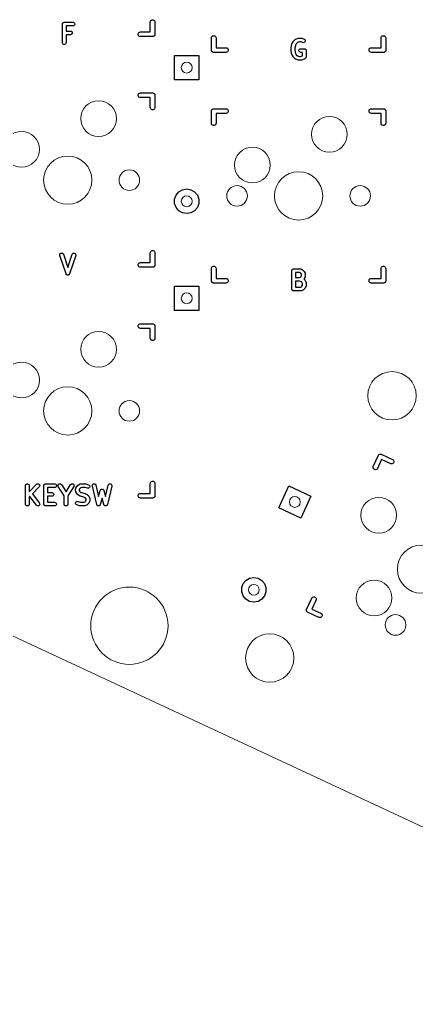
# Model space of a CAD drawing. Header units: millimetres. Extents: x 24 to 207, y 13 to 184.
# Drawn here: x 115.4 to 148.1, y 12.8 to 94.5 of the extents above; entities that cross this region are included whole.
import ezdxf

# ---------------------------------------------------------------- set-up
doc = ezdxf.new("R2010")
doc.units = ezdxf.units.MM
doc.header["$MEASUREMENT"] = 0
doc.layers.get('0').update_dxf_attribs({"lineweight": 0, "true_color": 0xf6921e})
doc.layers.add('PCB', color=7, linetype='Continuous', lineweight=0, true_color=0x38e42f)
doc.layers.add('Silk', color=142, linetype='Continuous')

# ---------------------------------------------------------------- blocks, each defined once
blk = doc.blocks.new('PCB')
at = {"color": 0}
blk.add_line((40.605, -70.075), (118.773, -106.519), dxfattribs=at)
for centre, radius in [((67.074, -28.826), 0.45), ((59.8, -33.03), 1.475), ((78.85, -34.33), 1.475), ((53.45, -35.57), 1.475), ((72.5, -36.87), 1.475), ((57.26, -38.11), 1.99), ((62.34, -38.11), 0.85), ((76.31, -39.41), 1.99), ((71.23, -39.41), 0.85), ((81.39, -39.41), 0.85), ((67.074, -39.855), 0.45), ((67.074, -47.855), 0.45), ((59.8, -52.07), 1.475), ((53.45, -54.61), 1.475), ((84.016, -55.9), 1.994), ((57.26, -57.15), 1.99), ((62.34, -57.15), 0.85), ((75.997, -64.661), 0.45), ((82.922, -65.759), 1.475), ((86.452, -70.208), 1.99), ((62.343, -74.876), 3.188), ((72.616, -71.912), 0.45), ((82.54, -72.588), 1.475), ((84.306, -74.812), 0.85), ((73.926, -77.539), 1.994)]:
    blk.add_circle(centre, radius, dxfattribs=at)

msp = doc.modelspace()

# ---------------------------------------------------------------- linework, layer by layer
at = {"layer": 'Silk', "linetype": 'Continuous'}
for p, q in [((118.887, 94.097), (118.89, 94.11)), ((118.887, 92.573), (118.887, 94.097)), ((118.89, 94.123), (118.894, 94.136)), ((118.89, 94.11), (118.89, 94.123)), ((118.894, 94.136), (118.897, 94.149)), ((118.897, 94.149), (118.903, 94.16)), ((118.903, 94.16), (118.908, 94.173)), ((118.908, 94.173), (118.916, 94.183)), ((118.916, 94.183), (118.923, 94.195)), ((118.923, 94.195), (118.933, 94.203)), ((118.933, 94.203), (118.942, 94.213)), ((118.942, 94.213), (118.953, 94.22)), ((118.953, 94.22), (118.964, 94.229)), ((118.964, 94.229), (118.976, 94.233)), ((118.976, 94.233), (118.988, 94.24)), ((118.988, 94.24), (119.001, 94.242)), ((119.001, 94.242), (119.013, 94.247)), ((119.013, 94.247), (119.027, 94.247)), ((119.027, 94.247), (119.04, 94.249)), ((119.04, 94.249), (119.765, 94.249)), ((119.765, 93.944), (119.192, 93.944)), ((119.192, 93.944), (119.192, 93.523)), ((119.765, 94.249), (119.818, 94.24)), ((119.818, 93.953), (119.765, 93.944)), ((119.818, 94.24), (119.863, 94.213)), ((119.863, 93.98), (119.818, 93.953)), ((119.863, 94.213), (119.897, 94.173)), ((119.897, 94.02), (119.863, 93.98)), ((119.897, 94.173), (119.916, 94.123)), ((119.916, 94.07), (119.897, 94.02)), ((119.916, 94.123), (119.916, 94.07)), ((126.139, 93.453), (126.14, 94.279)), ((126.14, 94.279), (126.148, 94.328)), ((126.148, 94.328), (126.182, 94.386)), ((126.182, 94.386), (126.233, 94.43)), ((126.233, 94.43), (126.296, 94.452)), ((126.296, 94.452), (126.364, 94.452)), ((126.364, 94.452), (126.427, 94.43)), ((126.427, 94.43), (126.478, 94.386)), ((126.478, 94.386), (126.512, 94.328)), ((126.512, 94.328), (126.52, 94.279)), ((126.52, 94.279), (126.52, 93.245)), ((119.192, 93.523), (119.548, 93.523)), ((119.548, 93.218), (119.192, 93.218)), ((119.192, 93.218), (119.192, 92.573)), ((119.548, 93.523), (119.6, 93.514)), ((119.6, 93.228), (119.548, 93.218)), ((119.6, 93.514), (119.646, 93.488)), ((119.646, 93.254), (119.6, 93.228)), ((119.646, 93.488), (119.68, 93.447)), ((119.68, 93.295), (119.646, 93.254)), ((119.68, 93.447), (119.698, 93.397)), ((119.698, 93.344), (119.68, 93.295)), ((119.698, 93.397), (119.698, 93.344)), ((125.14, 93.296), (125.162, 93.359)), ((125.14, 93.228), (125.14, 93.296)), ((125.162, 93.165), (125.14, 93.228)), ((125.162, 93.359), (125.206, 93.41)), ((125.206, 93.114), (125.162, 93.165)), ((125.206, 93.41), (125.264, 93.444)), ((125.264, 93.08), (125.206, 93.114)), ((125.264, 93.444), (125.313, 93.453)), ((125.313, 93.072), (125.264, 93.08)), ((125.313, 93.453), (126.139, 93.453)), ((126.347, 93.072), (125.313, 93.072)), ((126.364, 93.072), (126.347, 93.072)), ((126.347, 93.072), (126.347, 93.072)), ((126.379, 93.077), (126.364, 93.072)), ((126.396, 93.08), (126.379, 93.077)), ((126.411, 93.089), (126.396, 93.08)), ((126.427, 93.094), (126.411, 93.089)), ((126.44, 93.105), (126.427, 93.094)), ((126.454, 93.114), (126.44, 93.105)), ((126.465, 93.127), (126.454, 93.114)), ((126.478, 93.138), (126.465, 93.127)), ((126.487, 93.152), (126.478, 93.138)), ((126.498, 93.165), (126.487, 93.152)), ((126.503, 93.181), (126.498, 93.165)), ((126.512, 93.196), (126.503, 93.181)), ((126.515, 93.213), (126.512, 93.196)), ((126.52, 93.228), (126.515, 93.213)), ((126.52, 93.245), (126.52, 93.245)), ((126.52, 93.245), (126.52, 93.228)), ((131.198, 93.017), (131.232, 93.075)), ((131.232, 93.075), (131.283, 93.119)), ((131.283, 93.119), (131.346, 93.142)), ((131.346, 93.142), (131.414, 93.142)), ((131.414, 93.142), (131.477, 93.119)), ((131.477, 93.119), (131.528, 93.076)), ((131.528, 93.076), (131.562, 93.017)), ((145.198, 93.017), (145.232, 93.076)), ((145.232, 93.076), (145.283, 93.119)), ((145.283, 93.119), (145.346, 93.142)), ((145.346, 93.142), (145.414, 93.142)), ((145.414, 93.142), (145.477, 93.119)), ((145.477, 93.119), (145.528, 93.076)), ((145.528, 93.076), (145.562, 93.017)), ((118.897, 92.52), (118.887, 92.573)), ((118.923, 92.475), (118.897, 92.52)), ((118.964, 92.441), (118.923, 92.475)), ((119.013, 92.422), (118.964, 92.441)), ((119.066, 92.422), (119.013, 92.422)), ((119.116, 92.441), (119.066, 92.422)), ((119.156, 92.475), (119.116, 92.441)), ((119.183, 92.52), (119.156, 92.475)), ((119.192, 92.573), (119.183, 92.52)), ((131.189, 92.968), (131.198, 93.017)), ((131.19, 91.985), (131.189, 92.968)), ((131.562, 93.017), (131.57, 92.968)), ((131.57, 92.968), (131.57, 92.142)), ((137.76, 92.17), (137.833, 92.46)), ((137.833, 92.46), (137.84, 92.475)), ((137.84, 92.475), (137.845, 92.491)), ((137.845, 92.491), (137.917, 92.636)), ((137.917, 92.636), (137.932, 92.656)), ((137.932, 92.656), (137.946, 92.676)), ((137.946, 92.676), (138.091, 92.821)), ((138.125, 92.37), (138.061, 92.114)), ((138.091, 92.821), (138.098, 92.826)), ((138.098, 92.826), (138.104, 92.833)), ((138.104, 92.833), (138.12, 92.841)), ((138.12, 92.841), (138.134, 92.851)), ((138.179, 92.478), (138.125, 92.37)), ((138.134, 92.851), (138.143, 92.854)), ((138.143, 92.854), (138.15, 92.858)), ((138.15, 92.858), (138.368, 92.93)), ((138.281, 92.58), (138.179, 92.478)), ((138.441, 92.633), (138.281, 92.58)), ((138.368, 92.93), (138.392, 92.934)), ((138.392, 92.934), (138.416, 92.938)), ((138.416, 92.938), (138.634, 92.938)), ((138.598, 92.633), (138.441, 92.633)), ((138.711, 92.577), (138.598, 92.633)), ((138.634, 92.938), (138.643, 92.937)), ((138.643, 92.937), (138.651, 92.937)), ((138.651, 92.937), (138.669, 92.932)), ((138.669, 92.932), (138.686, 92.929)), ((138.686, 92.929), (138.694, 92.925)), ((138.694, 92.925), (138.702, 92.922)), ((138.702, 92.922), (138.847, 92.849)), ((138.762, 92.562), (138.711, 92.577)), ((138.815, 92.565), (138.762, 92.562)), ((138.863, 92.586), (138.815, 92.565)), ((138.847, 92.849), (138.89, 92.818)), ((138.902, 92.622), (138.863, 92.586)), ((138.89, 92.818), (138.919, 92.774)), ((138.925, 92.67), (138.902, 92.622)), ((138.919, 92.774), (138.931, 92.722)), ((138.931, 92.722), (138.925, 92.67)), ((145.189, 92.142), (145.19, 92.968)), ((145.19, 92.968), (145.198, 93.017)), ((145.562, 93.017), (145.57, 92.968)), ((145.57, 92.968), (145.57, 91.934)), ((128.144, 89.506), (128.144, 91.506)), ((128.144, 91.506), (130.144, 91.506)), ((130.144, 91.506), (130.144, 89.506)), ((131.19, 91.918), (131.19, 91.985)), ((131.195, 91.902), (131.19, 91.918)), ((131.198, 91.885), (131.195, 91.902)), ((131.207, 91.87), (131.198, 91.885)), ((131.212, 91.854), (131.207, 91.87)), ((131.223, 91.841), (131.212, 91.854)), ((131.232, 91.827), (131.223, 91.841)), ((131.245, 91.816), (131.232, 91.827)), ((131.256, 91.803), (131.245, 91.816)), ((131.27, 91.795), (131.256, 91.803)), ((131.283, 91.784), (131.27, 91.795)), ((131.299, 91.778), (131.283, 91.784)), ((131.314, 91.769), (131.299, 91.778)), ((131.331, 91.766), (131.314, 91.769)), ((131.346, 91.761), (131.331, 91.766)), ((131.363, 91.761), (131.346, 91.761)), ((132.397, 91.761), (131.363, 91.761)), ((131.363, 91.761), (131.363, 91.761)), ((131.57, 92.142), (132.397, 92.142)), ((132.397, 92.142), (132.446, 92.133)), ((132.446, 91.769), (132.397, 91.761)), ((132.446, 92.133), (132.504, 92.099)), ((132.504, 91.803), (132.446, 91.769)), ((132.504, 92.099), (132.548, 92.048)), ((132.548, 91.854), (132.504, 91.803)), ((132.548, 92.048), (132.57, 91.985)), ((132.57, 91.918), (132.548, 91.854)), ((132.57, 91.985), (132.57, 91.918)), ((137.756, 92.133), (137.759, 92.151)), ((137.756, 91.915), (137.756, 92.133)), ((137.759, 91.897), (137.756, 91.915)), ((137.759, 92.151), (137.76, 92.17)), ((137.76, 91.878), (137.759, 91.897)), ((137.833, 91.588), (137.76, 91.878)), ((137.84, 91.572), (137.833, 91.588)), ((137.845, 91.556), (137.84, 91.572)), ((137.917, 91.411), (137.845, 91.556)), ((138.061, 92.114), (138.061, 91.934)), ((138.061, 91.934), (138.125, 91.678)), ((138.125, 91.678), (138.179, 91.57)), ((138.179, 91.57), (138.281, 91.468)), ((138.281, 91.468), (138.441, 91.414)), ((138.411, 91.941), (138.429, 91.991)), ((138.411, 91.888), (138.411, 91.941)), ((138.429, 91.839), (138.411, 91.888)), ((138.429, 91.991), (138.463, 92.032)), ((138.463, 91.798), (138.429, 91.839)), ((138.463, 92.032), (138.509, 92.058)), ((138.509, 91.772), (138.463, 91.798)), ((138.509, 92.058), (138.561, 92.067)), ((138.561, 91.762), (138.509, 91.772)), ((138.537, 91.414), (138.697, 91.468)), ((138.561, 92.067), (138.852, 92.067)), ((138.699, 91.762), (138.561, 91.762)), ((138.697, 91.468), (138.699, 91.47)), ((138.699, 91.47), (138.699, 91.762)), ((138.852, 92.067), (138.865, 92.065)), ((138.865, 92.065), (138.878, 92.065)), ((138.878, 92.065), (138.891, 92.06)), ((138.891, 92.06), (138.904, 92.058)), ((138.904, 92.058), (138.915, 92.051)), ((138.915, 92.051), (138.928, 92.047)), ((138.928, 92.047), (138.938, 92.038)), ((138.938, 92.038), (138.95, 92.032)), ((138.95, 92.032), (138.958, 92.021)), ((138.958, 92.021), (138.968, 92.013)), ((138.968, 92.013), (138.975, 92.001)), ((138.975, 92.001), (138.984, 91.991)), ((138.984, 91.991), (138.988, 91.979)), ((138.988, 91.979), (138.995, 91.967)), ((138.995, 91.967), (138.997, 91.954)), ((138.997, 91.954), (139.002, 91.941)), ((139.002, 91.941), (139.002, 91.928)), ((139.002, 91.928), (139.004, 91.915)), ((139.004, 91.915), (139.004, 91.407)), ((144.19, 91.985), (144.212, 92.048)), ((144.19, 91.918), (144.19, 91.985)), ((144.212, 91.854), (144.19, 91.918)), ((144.212, 92.048), (144.256, 92.099)), ((144.256, 91.803), (144.212, 91.854)), ((144.256, 92.099), (144.314, 92.133)), ((144.314, 91.769), (144.256, 91.803)), ((144.314, 92.133), (144.363, 92.142)), ((144.363, 91.761), (144.314, 91.769)), ((144.363, 92.142), (145.189, 92.142)), ((145.397, 91.761), (144.363, 91.761)), ((145.414, 91.761), (145.397, 91.761)), ((145.397, 91.761), (145.397, 91.761)), ((145.429, 91.766), (145.414, 91.761)), ((145.446, 91.769), (145.429, 91.766)), ((145.461, 91.778), (145.446, 91.769)), ((145.477, 91.784), (145.461, 91.778)), ((145.49, 91.795), (145.477, 91.784)), ((145.504, 91.803), (145.49, 91.795)), ((145.515, 91.816), (145.504, 91.803)), ((145.528, 91.827), (145.515, 91.816)), ((145.537, 91.841), (145.528, 91.827)), ((145.548, 91.854), (145.537, 91.841)), ((145.553, 91.87), (145.548, 91.854)), ((145.562, 91.885), (145.553, 91.87)), ((145.565, 91.902), (145.562, 91.885)), ((145.57, 91.918), (145.565, 91.902)), ((145.57, 91.934), (145.57, 91.934)), ((145.57, 91.934), (145.57, 91.918)), ((137.932, 91.392), (137.917, 91.411)), ((137.946, 91.372), (137.932, 91.392)), ((138.091, 91.227), (137.946, 91.372)), ((138.098, 91.222), (138.091, 91.227)), ((138.104, 91.215), (138.098, 91.222)), ((138.12, 91.206), (138.104, 91.215)), ((138.134, 91.196), (138.12, 91.206)), ((138.143, 91.194), (138.134, 91.196)), ((138.15, 91.19), (138.143, 91.194)), ((138.368, 91.117), (138.15, 91.19)), ((138.392, 91.114), (138.368, 91.117)), ((138.416, 91.109), (138.392, 91.114)), ((138.561, 91.109), (138.416, 91.109)), ((138.441, 91.414), (138.537, 91.414)), ((138.585, 91.114), (138.561, 91.109)), ((138.61, 91.117), (138.585, 91.114)), ((138.827, 91.19), (138.61, 91.117)), ((138.835, 91.194), (138.827, 91.19)), ((138.844, 91.196), (138.835, 91.194)), ((138.858, 91.206), (138.844, 91.196)), ((138.874, 91.215), (138.858, 91.206)), ((138.88, 91.222), (138.874, 91.215)), ((138.887, 91.227), (138.88, 91.222)), ((138.959, 91.299), (138.887, 91.227)), ((138.963, 91.305), (138.959, 91.299)), ((138.968, 91.309), (138.963, 91.305)), ((138.978, 91.326), (138.968, 91.309)), ((138.99, 91.342), (138.978, 91.326)), ((138.992, 91.349), (138.99, 91.342)), ((138.995, 91.355), (138.992, 91.349)), ((138.998, 91.374), (138.995, 91.355)), ((139.004, 91.394), (138.998, 91.374)), ((139.004, 91.407), (139.003, 91.4)), ((139.003, 91.4), (139.004, 91.394)), ((130.144, 89.506), (128.144, 89.506)), ((125.14, 88.256), (125.162, 88.319)), ((125.14, 88.188), (125.14, 88.256)), ((125.162, 88.125), (125.14, 88.188)), ((125.162, 88.319), (125.206, 88.37)), ((125.206, 88.37), (125.264, 88.404)), ((125.264, 88.404), (125.313, 88.413)), ((125.313, 88.413), (126.347, 88.413)), ((126.347, 88.413), (126.347, 88.412)), ((126.347, 88.412), (126.364, 88.412)), ((126.364, 88.412), (126.379, 88.407)), ((126.379, 88.407), (126.396, 88.404)), ((126.396, 88.404), (126.411, 88.395)), ((126.411, 88.395), (126.427, 88.39)), ((126.427, 88.39), (126.44, 88.379)), ((126.44, 88.379), (126.454, 88.37)), ((126.454, 88.37), (126.465, 88.357)), ((126.465, 88.357), (126.478, 88.346)), ((126.478, 88.346), (126.487, 88.332)), ((126.487, 88.332), (126.498, 88.319)), ((126.498, 88.319), (126.503, 88.303)), ((126.503, 88.303), (126.512, 88.288)), ((126.512, 88.288), (126.515, 88.271)), ((126.515, 88.271), (126.52, 88.256)), ((126.52, 88.256), (126.52, 88.239)), ((126.52, 88.239), (126.52, 88.239)), ((126.52, 88.239), (126.52, 87.205)), ((125.206, 88.074), (125.162, 88.125)), ((125.264, 88.04), (125.206, 88.074)), ((125.313, 88.032), (125.264, 88.04)), ((126.14, 88.032), (125.313, 88.032)), ((126.139, 87.205), (126.14, 88.032)), ((126.148, 87.156), (126.139, 87.205)), ((126.182, 87.098), (126.148, 87.156)), ((126.233, 87.054), (126.182, 87.098)), ((126.296, 87.032), (126.233, 87.054)), ((126.364, 87.032), (126.296, 87.032)), ((126.427, 87.054), (126.364, 87.032)), ((126.478, 87.098), (126.427, 87.054)), ((126.512, 87.156), (126.478, 87.098)), ((126.52, 87.205), (126.512, 87.156)), ((131.19, 85.905), (131.189, 86.939)), ((131.189, 86.939), (131.19, 86.939)), ((131.19, 86.956), (131.195, 86.971)), ((131.19, 86.939), (131.19, 86.956)), ((131.195, 86.971), (131.198, 86.988)), ((131.198, 86.988), (131.207, 87.003)), ((131.207, 87.003), (131.212, 87.019)), ((131.212, 87.019), (131.223, 87.032)), ((131.223, 87.032), (131.232, 87.046)), ((131.232, 87.046), (131.245, 87.057)), ((131.245, 87.057), (131.256, 87.07)), ((131.256, 87.07), (131.27, 87.079)), ((131.27, 87.079), (131.283, 87.09)), ((131.283, 87.09), (131.299, 87.095)), ((131.299, 87.095), (131.314, 87.104)), ((131.314, 87.104), (131.331, 87.107)), ((131.331, 87.107), (131.346, 87.112)), ((131.346, 87.112), (131.363, 87.112)), ((131.363, 87.112), (131.363, 87.113)), ((131.363, 87.113), (132.397, 87.113)), ((132.397, 86.732), (131.57, 86.732)), ((131.57, 86.732), (131.57, 85.905)), ((132.397, 87.113), (132.446, 87.104)), ((132.446, 86.74), (132.397, 86.732)), ((132.446, 87.104), (132.504, 87.07)), ((132.504, 86.774), (132.446, 86.74)), ((132.504, 87.07), (132.548, 87.019)), ((132.548, 86.825), (132.504, 86.774)), ((132.548, 87.019), (132.57, 86.956)), ((132.57, 86.888), (132.548, 86.825)), ((132.57, 86.956), (132.57, 86.888)), ((144.19, 86.956), (144.212, 87.019)), ((144.19, 86.888), (144.19, 86.956)), ((144.212, 86.825), (144.19, 86.888)), ((144.212, 87.019), (144.256, 87.07)), ((144.256, 86.774), (144.212, 86.825)), ((144.256, 87.07), (144.314, 87.104)), ((144.314, 86.74), (144.256, 86.774)), ((144.314, 87.104), (144.363, 87.113)), ((144.363, 86.732), (144.314, 86.74)), ((144.363, 87.113), (145.397, 87.113)), ((145.19, 86.732), (144.363, 86.732)), ((145.189, 85.905), (145.19, 86.732)), ((145.397, 87.113), (145.397, 87.112)), ((145.397, 87.112), (145.414, 87.112)), ((145.414, 87.112), (145.429, 87.107)), ((145.429, 87.107), (145.446, 87.104)), ((145.446, 87.104), (145.461, 87.095)), ((145.461, 87.095), (145.477, 87.09)), ((145.477, 87.09), (145.49, 87.079)), ((145.49, 87.079), (145.504, 87.07)), ((145.504, 87.07), (145.515, 87.057)), ((145.515, 87.057), (145.528, 87.046)), ((145.528, 87.046), (145.537, 87.032)), ((145.537, 87.032), (145.548, 87.019)), ((145.548, 87.019), (145.553, 87.003)), ((145.553, 87.003), (145.562, 86.988)), ((145.562, 86.988), (145.565, 86.971)), ((145.565, 86.971), (145.57, 86.956)), ((145.57, 86.956), (145.57, 86.939)), ((145.57, 86.939), (145.57, 86.939)), ((145.57, 86.939), (145.57, 85.905)), ((131.198, 85.856), (131.19, 85.905)), ((131.232, 85.798), (131.198, 85.856)), ((131.283, 85.754), (131.232, 85.798)), ((131.346, 85.732), (131.283, 85.754)), ((131.414, 85.732), (131.346, 85.732)), ((131.477, 85.754), (131.414, 85.732)), ((131.528, 85.798), (131.477, 85.754)), ((131.562, 85.856), (131.528, 85.798)), ((131.57, 85.905), (131.562, 85.856)), ((145.198, 85.856), (145.189, 85.905)), ((145.232, 85.798), (145.198, 85.856)), ((145.283, 85.754), (145.232, 85.798)), ((145.346, 85.732), (145.283, 85.754)), ((145.414, 85.732), (145.346, 85.732)), ((145.477, 85.754), (145.414, 85.732)), ((145.528, 85.798), (145.477, 85.754)), ((145.562, 85.856), (145.528, 85.798)), ((145.57, 85.905), (145.562, 85.856)), ((128.265, 79.985), (128.491, 80.255)), ((128.491, 80.255), (128.797, 80.431)), ((128.797, 80.431), (129.144, 80.492)), ((129.144, 80.492), (129.491, 80.431)), ((129.491, 80.431), (129.797, 80.255)), ((129.797, 80.255), (130.023, 79.985)), ((128.144, 79.653), (128.265, 79.985)), ((128.144, 79.301), (128.144, 79.653)), ((128.265, 78.969), (128.144, 79.301)), ((130.023, 79.985), (130.144, 79.653)), ((130.144, 79.301), (130.023, 78.969)), ((130.144, 79.653), (130.144, 79.301)), ((128.491, 78.699), (128.265, 78.969)), ((128.797, 78.523), (128.491, 78.699)), ((129.144, 78.462), (128.797, 78.523)), ((129.491, 78.523), (129.144, 78.462)), ((129.797, 78.699), (129.491, 78.523)), ((130.023, 78.969), (129.797, 78.699)), ((118.67, 75.061), (118.68, 75.113)), ((118.68, 75.113), (118.708, 75.158)), ((118.708, 75.158), (118.749, 75.191)), ((118.749, 75.191), (118.8, 75.207)), ((118.8, 75.207), (118.853, 75.206)), ((118.853, 75.206), (118.902, 75.186)), ((118.902, 75.186), (118.941, 75.151)), ((118.941, 75.151), (118.967, 75.105)), ((119.693, 75.105), (119.719, 75.151)), ((119.719, 75.151), (119.758, 75.186)), ((119.758, 75.186), (119.807, 75.206)), ((119.807, 75.206), (119.86, 75.207)), ((119.86, 75.207), (119.911, 75.191)), ((119.911, 75.191), (119.952, 75.158)), ((119.952, 75.158), (119.98, 75.113)), ((119.98, 75.113), (119.99, 75.061)), ((126.139, 74.413), (126.14, 75.239)), ((126.14, 75.239), (126.148, 75.288)), ((126.148, 75.288), (126.182, 75.346)), ((126.182, 75.346), (126.233, 75.39)), ((126.233, 75.39), (126.296, 75.412)), ((126.296, 75.412), (126.364, 75.412)), ((126.364, 75.412), (126.427, 75.39)), ((126.427, 75.39), (126.478, 75.346)), ((126.478, 75.346), (126.512, 75.288)), ((126.512, 75.288), (126.52, 75.239)), ((126.52, 75.239), (126.52, 74.205)), ((118.677, 75.008), (118.67, 75.061)), ((119.185, 73.484), (118.677, 75.008)), ((118.967, 75.105), (119.33, 74.015)), ((119.33, 74.015), (119.693, 75.105)), ((119.983, 75.008), (119.475, 73.484)), ((119.99, 75.061), (119.983, 75.008)), ((125.14, 74.256), (125.162, 74.319)), ((125.162, 74.319), (125.206, 74.37)), ((125.206, 74.37), (125.264, 74.404)), ((125.264, 74.404), (125.313, 74.413)), ((125.313, 74.413), (126.139, 74.413)), ((119.187, 73.481), (119.185, 73.484)), ((119.188, 73.477), (119.187, 73.481)), ((119.2, 73.457), (119.188, 73.477)), ((119.472, 73.477), (119.46, 73.457)), ((119.473, 73.481), (119.472, 73.477)), ((119.475, 73.484), (119.473, 73.481)), ((125.14, 74.188), (125.14, 74.256)), ((125.162, 74.125), (125.14, 74.188)), ((125.206, 74.074), (125.162, 74.125)), ((125.264, 74.04), (125.206, 74.074)), ((125.313, 74.032), (125.264, 74.04)), ((126.347, 74.032), (125.313, 74.032)), ((126.364, 74.032), (126.347, 74.032)), ((126.347, 74.032), (126.347, 74.032)), ((126.379, 74.037), (126.364, 74.032)), ((126.396, 74.04), (126.379, 74.037)), ((126.411, 74.049), (126.396, 74.04)), ((126.427, 74.054), (126.411, 74.049)), ((126.44, 74.065), (126.427, 74.054)), ((126.454, 74.074), (126.44, 74.065)), ((126.465, 74.087), (126.454, 74.074)), ((126.478, 74.098), (126.465, 74.087)), ((126.487, 74.112), (126.478, 74.098)), ((126.498, 74.125), (126.487, 74.112)), ((126.503, 74.141), (126.498, 74.125)), ((126.512, 74.156), (126.503, 74.141)), ((126.515, 74.173), (126.512, 74.156)), ((126.52, 74.188), (126.515, 74.173)), ((126.52, 74.205), (126.52, 74.205)), ((126.52, 74.205), (126.52, 74.188)), ((131.189, 73.939), (131.198, 73.988)), ((131.19, 72.956), (131.189, 73.939)), ((131.198, 73.988), (131.232, 74.046)), ((131.232, 74.046), (131.283, 74.09)), ((131.283, 74.09), (131.346, 74.112)), ((131.346, 74.112), (131.414, 74.112)), ((131.414, 74.112), (131.477, 74.09)), ((131.477, 74.09), (131.528, 74.046)), ((131.528, 74.046), (131.562, 73.988)), ((131.562, 73.988), (131.57, 73.939)), ((131.57, 73.939), (131.57, 73.113)), ((137.828, 73.757), (137.831, 73.77)), ((137.828, 72.233), (137.828, 73.757)), ((137.831, 73.783), (137.835, 73.796)), ((137.831, 73.77), (137.831, 73.783)), ((137.835, 73.796), (137.838, 73.809)), ((137.838, 73.809), (137.844, 73.82)), ((137.844, 73.82), (137.849, 73.833)), ((137.849, 73.833), (137.857, 73.843)), ((137.857, 73.843), (137.864, 73.855)), ((137.864, 73.855), (137.874, 73.863)), ((137.874, 73.863), (137.883, 73.873)), ((137.883, 73.873), (137.894, 73.88)), ((137.894, 73.88), (137.905, 73.889)), ((137.905, 73.889), (137.917, 73.893)), ((137.917, 73.893), (137.929, 73.9)), ((137.929, 73.9), (137.942, 73.902)), ((137.942, 73.902), (137.954, 73.907)), ((137.954, 73.907), (137.968, 73.907)), ((137.968, 73.907), (137.981, 73.909)), ((137.981, 73.909), (138.489, 73.909)), ((138.133, 73.604), (138.133, 73.183)), ((138.453, 73.604), (138.133, 73.604)), ((138.544, 73.559), (138.453, 73.604)), ((138.489, 73.909), (138.498, 73.907)), ((138.498, 73.907), (138.506, 73.908)), ((138.506, 73.908), (138.523, 73.903)), ((138.523, 73.903), (138.541, 73.9)), ((138.541, 73.9), (138.549, 73.895)), ((138.581, 73.521), (138.544, 73.559)), ((138.549, 73.895), (138.557, 73.893)), ((138.557, 73.893), (138.702, 73.82)), ((138.627, 73.43), (138.581, 73.521)), ((138.702, 73.82), (138.722, 73.806)), ((138.722, 73.806), (138.742, 73.792)), ((138.742, 73.792), (138.814, 73.719)), ((138.814, 73.719), (138.828, 73.699)), ((138.828, 73.699), (138.843, 73.68)), ((138.843, 73.68), (138.915, 73.534)), ((138.915, 73.534), (138.918, 73.526)), ((138.918, 73.526), (138.922, 73.518)), ((138.922, 73.518), (138.925, 73.501)), ((138.925, 73.501), (138.931, 73.484)), ((138.931, 73.484), (138.93, 73.475)), ((138.93, 73.475), (138.932, 73.466)), ((145.189, 73.113), (145.19, 73.939)), ((145.19, 73.939), (145.198, 73.988)), ((145.198, 73.988), (145.232, 74.046)), ((145.232, 74.046), (145.283, 74.09)), ((145.283, 74.09), (145.346, 74.112)), ((145.346, 74.112), (145.414, 74.112)), ((145.414, 74.112), (145.477, 74.09)), ((145.477, 74.09), (145.528, 74.046)), ((145.528, 74.046), (145.562, 73.988)), ((145.562, 73.988), (145.57, 73.939)), ((145.57, 73.939), (145.57, 72.905)), ((119.211, 73.438), (119.2, 73.457)), ((119.214, 73.435), (119.211, 73.438)), ((119.216, 73.431), (119.214, 73.435)), ((119.233, 73.418), (119.216, 73.431)), ((119.25, 73.403), (119.233, 73.418)), ((119.254, 73.401), (119.25, 73.403)), ((119.257, 73.399), (119.254, 73.401)), ((119.279, 73.391), (119.257, 73.399)), ((119.299, 73.383), (119.279, 73.391)), ((119.304, 73.383), (119.299, 73.383)), ((119.308, 73.382), (119.304, 73.383)), ((119.33, 73.382), (119.308, 73.382)), ((119.352, 73.382), (119.33, 73.382)), ((119.356, 73.383), (119.352, 73.382)), ((119.361, 73.383), (119.356, 73.383)), ((119.381, 73.391), (119.361, 73.383)), ((119.403, 73.399), (119.381, 73.391)), ((119.406, 73.401), (119.403, 73.399)), ((119.41, 73.403), (119.406, 73.401)), ((119.427, 73.418), (119.41, 73.403)), ((119.444, 73.431), (119.427, 73.418)), ((119.446, 73.435), (119.444, 73.431)), ((119.449, 73.438), (119.446, 73.435)), ((119.46, 73.457), (119.449, 73.438)), ((131.19, 72.888), (131.19, 72.956)), ((131.195, 72.873), (131.19, 72.888)), ((131.198, 72.856), (131.195, 72.873)), ((131.207, 72.841), (131.198, 72.856)), ((131.212, 72.825), (131.207, 72.841)), ((131.223, 72.812), (131.212, 72.825)), ((131.232, 72.798), (131.223, 72.812)), ((131.245, 72.787), (131.232, 72.798)), ((131.256, 72.774), (131.245, 72.787)), ((131.27, 72.765), (131.256, 72.774)), ((131.283, 72.754), (131.27, 72.765)), ((131.299, 72.749), (131.283, 72.754)), ((131.314, 72.74), (131.299, 72.749)), ((131.331, 72.737), (131.314, 72.74)), ((131.346, 72.732), (131.331, 72.737)), ((131.363, 72.732), (131.346, 72.732)), ((132.397, 72.732), (131.363, 72.732)), ((131.363, 72.732), (131.363, 72.732)), ((131.57, 73.113), (132.397, 73.113)), ((132.397, 73.113), (132.446, 73.104)), ((132.446, 72.74), (132.397, 72.732)), ((132.446, 73.104), (132.504, 73.07)), ((132.504, 72.774), (132.446, 72.74)), ((132.504, 73.07), (132.548, 73.019)), ((132.548, 72.825), (132.504, 72.774)), ((132.548, 73.019), (132.57, 72.956)), ((132.57, 72.888), (132.548, 72.825)), ((132.57, 72.956), (132.57, 72.888)), ((138.133, 73.183), (138.453, 73.183)), ((138.133, 72.878), (138.133, 72.385)), ((138.464, 72.878), (138.133, 72.878)), ((138.453, 73.183), (138.544, 73.229)), ((138.624, 72.825), (138.464, 72.878)), ((138.544, 73.229), (138.581, 73.266)), ((138.581, 73.266), (138.627, 73.357)), ((138.654, 72.795), (138.624, 72.825)), ((138.627, 73.357), (138.627, 73.43)), ((138.699, 72.705), (138.654, 72.795)), ((138.699, 72.559), (138.699, 72.705)), ((138.814, 73.068), (138.813, 73.067)), ((138.813, 73.067), (138.814, 73.066)), ((138.828, 73.088), (138.814, 73.068)), ((138.814, 73.066), (138.887, 72.993)), ((138.843, 73.108), (138.828, 73.088)), ((138.915, 73.253), (138.843, 73.108)), ((138.887, 72.993), (138.901, 72.973)), ((138.901, 72.973), (138.915, 72.954)), ((138.918, 73.261), (138.915, 73.253)), ((138.915, 72.954), (138.988, 72.809)), ((138.922, 73.269), (138.918, 73.261)), ((138.925, 73.287), (138.922, 73.269)), ((138.931, 73.304), (138.925, 73.287)), ((138.932, 73.321), (138.93, 73.312)), ((138.93, 73.312), (138.931, 73.304)), ((138.932, 73.466), (138.932, 73.321)), ((138.988, 72.809), (138.991, 72.8)), ((138.991, 72.8), (138.995, 72.793)), ((138.995, 72.793), (138.998, 72.775)), ((138.998, 72.775), (139.003, 72.758)), ((139.003, 72.758), (139.003, 72.749)), ((139.003, 72.749), (139.004, 72.741)), ((139.004, 72.741), (139.004, 72.523)), ((144.19, 72.956), (144.212, 73.019)), ((144.19, 72.888), (144.19, 72.956)), ((144.212, 72.825), (144.19, 72.888)), ((144.212, 73.019), (144.256, 73.07)), ((144.256, 72.774), (144.212, 72.825)), ((144.256, 73.07), (144.314, 73.104)), ((144.314, 72.74), (144.256, 72.774)), ((144.314, 73.104), (144.363, 73.113)), ((144.363, 72.732), (144.314, 72.74)), ((144.363, 73.113), (145.189, 73.113)), ((145.397, 72.732), (144.363, 72.732)), ((145.414, 72.732), (145.397, 72.732)), ((145.397, 72.732), (145.397, 72.732)), ((145.429, 72.737), (145.414, 72.732)), ((145.446, 72.74), (145.429, 72.737)), ((145.461, 72.749), (145.446, 72.74)), ((145.477, 72.754), (145.461, 72.749)), ((145.49, 72.765), (145.477, 72.754)), ((145.504, 72.774), (145.49, 72.765)), ((145.515, 72.787), (145.504, 72.774)), ((145.528, 72.798), (145.515, 72.787)), ((145.537, 72.812), (145.528, 72.798)), ((145.548, 72.825), (145.537, 72.812)), ((145.553, 72.841), (145.548, 72.825)), ((145.562, 72.856), (145.553, 72.841)), ((145.565, 72.873), (145.562, 72.856)), ((145.57, 72.888), (145.565, 72.873)), ((145.57, 72.905), (145.57, 72.905)), ((145.57, 72.905), (145.57, 72.888)), ((128.144, 70.477), (128.144, 72.477)), ((128.144, 72.477), (130.144, 72.477)), ((130.144, 72.477), (130.144, 70.477)), ((137.831, 72.219), (137.828, 72.233)), ((137.831, 72.206), (137.831, 72.219)), ((137.835, 72.194), (137.831, 72.206)), ((137.838, 72.18), (137.835, 72.194)), ((137.844, 72.169), (137.838, 72.18)), ((137.849, 72.156), (137.844, 72.169)), ((137.857, 72.146), (137.849, 72.156)), ((137.864, 72.135), (137.857, 72.146)), ((137.874, 72.126), (137.864, 72.135)), ((137.883, 72.116), (137.874, 72.126)), ((137.894, 72.109), (137.883, 72.116)), ((137.905, 72.101), (137.894, 72.109)), ((137.917, 72.096), (137.905, 72.101)), ((137.929, 72.089), (137.917, 72.096)), ((137.942, 72.087), (137.929, 72.089)), ((137.954, 72.082), (137.942, 72.087)), ((137.968, 72.082), (137.954, 72.082)), ((137.981, 72.08), (137.968, 72.082)), ((138.561, 72.08), (137.981, 72.08)), ((138.133, 72.385), (138.525, 72.385)), ((138.525, 72.385), (138.616, 72.43)), ((138.57, 72.082), (138.561, 72.08)), ((138.579, 72.081), (138.57, 72.082)), ((138.596, 72.086), (138.579, 72.081)), ((138.614, 72.089), (138.596, 72.086)), ((138.621, 72.094), (138.614, 72.089)), ((138.616, 72.43), (138.654, 72.468)), ((138.63, 72.096), (138.621, 72.094)), ((138.775, 72.169), (138.63, 72.096)), ((138.654, 72.468), (138.699, 72.559)), ((138.794, 72.183), (138.775, 72.169)), ((138.814, 72.197), (138.794, 72.183)), ((138.887, 72.27), (138.814, 72.197)), ((138.901, 72.29), (138.887, 72.27)), ((138.915, 72.31), (138.901, 72.29)), ((138.988, 72.455), (138.915, 72.31)), ((138.991, 72.463), (138.988, 72.455)), ((138.995, 72.471), (138.991, 72.463)), ((138.998, 72.488), (138.995, 72.471)), ((139.003, 72.505), (138.998, 72.488)), ((139.004, 72.523), (139.003, 72.514)), ((139.003, 72.514), (139.003, 72.505)), ((130.144, 70.477), (128.144, 70.477)), ((125.14, 69.216), (125.162, 69.279)), ((125.14, 69.148), (125.14, 69.216)), ((125.162, 69.085), (125.14, 69.148)), ((125.162, 69.279), (125.206, 69.33)), ((125.206, 69.034), (125.162, 69.085)), ((125.206, 69.33), (125.264, 69.364)), ((125.264, 69), (125.206, 69.034)), ((125.264, 69.364), (125.313, 69.373)), ((125.313, 68.992), (125.264, 69)), ((125.313, 69.373), (126.347, 69.373)), ((126.14, 68.992), (125.313, 68.992)), ((126.139, 68.165), (126.14, 68.992)), ((126.347, 69.373), (126.347, 69.372)), ((126.347, 69.372), (126.364, 69.372)), ((126.364, 69.372), (126.379, 69.367)), ((126.379, 69.367), (126.396, 69.364)), ((126.396, 69.364), (126.411, 69.355)), ((126.411, 69.355), (126.427, 69.35)), ((126.427, 69.35), (126.44, 69.339)), ((126.44, 69.339), (126.454, 69.33)), ((126.454, 69.33), (126.465, 69.317)), ((126.465, 69.317), (126.478, 69.306)), ((126.478, 69.306), (126.487, 69.292)), ((126.487, 69.292), (126.498, 69.279)), ((126.498, 69.279), (126.503, 69.263)), ((126.503, 69.263), (126.512, 69.248)), ((126.512, 69.248), (126.515, 69.231)), ((126.515, 69.231), (126.52, 69.216)), ((126.52, 69.216), (126.52, 69.199)), ((126.52, 69.199), (126.52, 69.199)), ((126.52, 69.199), (126.52, 68.165)), ((126.148, 68.116), (126.139, 68.165)), ((126.182, 68.058), (126.148, 68.116)), ((126.233, 68.014), (126.182, 68.058)), ((126.296, 67.992), (126.233, 68.014)), ((126.364, 67.992), (126.296, 67.992)), ((126.427, 68.014), (126.364, 67.992)), ((126.478, 68.058), (126.427, 68.014)), ((126.512, 68.116), (126.478, 68.058)), ((126.52, 68.165), (126.512, 68.116)), ((144.534, 57.585), (144.971, 58.522)), ((145.229, 58.173), (144.88, 57.424)), ((144.971, 58.522), (144.978, 58.537)), ((144.971, 58.522), (144.971, 58.522)), ((144.978, 58.537), (144.99, 58.549)), ((144.99, 58.549), (145, 58.563)), ((145, 58.563), (145.014, 58.573)), ((145.014, 58.573), (145.026, 58.585)), ((145.026, 58.585), (145.041, 58.592)), ((145.041, 58.592), (145.055, 58.601)), ((145.055, 58.601), (145.071, 58.606)), ((145.071, 58.606), (145.087, 58.613)), ((145.087, 58.613), (145.103, 58.614)), ((145.103, 58.614), (145.12, 58.619)), ((145.12, 58.619), (145.137, 58.617)), ((145.137, 58.617), (145.153, 58.619)), ((145.153, 58.619), (145.17, 58.614)), ((145.17, 58.614), (145.187, 58.613)), ((145.187, 58.613), (145.202, 58.606)), ((145.202, 58.606), (145.202, 58.606)), ((145.202, 58.606), (146.139, 58.169)), ((145.978, 57.824), (145.229, 58.173)), ((146.139, 58.169), (146.18, 58.14)), ((146.18, 58.14), (146.218, 58.085)), ((146.218, 58.085), (146.236, 58.02)), ((146.236, 58.02), (146.23, 57.953)), ((144.521, 57.537), (144.534, 57.585)), ((144.527, 57.47), (144.521, 57.537)), ((144.556, 57.409), (144.527, 57.47)), ((144.603, 57.361), (144.556, 57.409)), ((144.664, 57.333), (144.603, 57.361)), ((144.731, 57.327), (144.664, 57.333)), ((144.796, 57.344), (144.731, 57.327)), ((144.851, 57.383), (144.796, 57.344)), ((144.88, 57.424), (144.851, 57.383)), ((146.026, 57.811), (145.978, 57.824)), ((146.093, 57.817), (146.026, 57.811)), ((146.154, 57.845), (146.093, 57.817)), ((146.201, 57.893), (146.154, 57.845)), ((146.23, 57.953), (146.201, 57.893)), ((126.182, 56.306), (126.233, 56.35)), ((126.233, 56.35), (126.296, 56.372)), ((126.296, 56.372), (126.364, 56.372)), ((126.364, 56.372), (126.427, 56.35)), ((126.427, 56.35), (126.478, 56.306)), ((115.839, 56.017), (115.849, 56.069)), ((115.839, 54.493), (115.839, 56.017)), ((115.849, 56.069), (115.875, 56.115)), ((115.875, 56.115), (115.916, 56.149)), ((115.916, 56.149), (115.965, 56.167)), ((115.965, 56.167), (116.018, 56.167)), ((116.018, 56.167), (116.068, 56.149)), ((116.068, 56.149), (116.108, 56.115)), ((116.108, 56.115), (116.135, 56.069)), ((116.135, 56.069), (116.144, 56.017)), ((116.144, 55.514), (116.755, 56.124)), ((116.144, 56.017), (116.144, 55.514)), ((116.97, 55.909), (116.411, 55.349)), ((116.755, 56.124), (116.798, 56.155)), ((116.798, 56.155), (116.849, 56.168)), ((116.849, 56.168), (116.902, 56.164)), ((116.902, 56.164), (116.95, 56.141)), ((116.95, 56.141), (116.987, 56.104)), ((117.001, 55.952), (116.97, 55.909)), ((116.987, 56.104), (117.01, 56.056)), ((117.014, 56.003), (117.001, 55.952)), ((117.01, 56.056), (117.014, 56.003)), ((117.363, 56.017), (117.366, 56.03)), ((117.363, 54.493), (117.363, 56.017)), ((117.366, 56.043), (117.37, 56.056)), ((117.366, 56.03), (117.366, 56.043)), ((117.37, 56.056), (117.373, 56.069)), ((117.373, 56.069), (117.379, 56.08)), ((117.379, 56.08), (117.384, 56.093)), ((117.384, 56.093), (117.392, 56.103)), ((117.392, 56.103), (117.399, 56.115)), ((117.399, 56.115), (117.409, 56.123)), ((117.409, 56.123), (117.418, 56.133)), ((117.418, 56.133), (117.429, 56.14)), ((117.429, 56.14), (117.44, 56.149)), ((117.44, 56.149), (117.452, 56.153)), ((117.452, 56.153), (117.464, 56.16)), ((117.464, 56.16), (117.477, 56.162)), ((117.477, 56.162), (117.489, 56.167)), ((117.489, 56.167), (117.503, 56.167)), ((117.503, 56.167), (117.516, 56.169)), ((117.516, 56.169), (118.241, 56.169)), ((118.241, 55.864), (117.668, 55.864)), ((117.668, 55.864), (117.668, 55.443)), ((118.241, 56.169), (118.294, 56.16)), ((118.294, 55.873), (118.241, 55.864)), ((118.294, 56.16), (118.339, 56.133)), ((118.339, 55.9), (118.294, 55.873)), ((118.339, 56.133), (118.373, 56.093)), ((118.373, 55.94), (118.339, 55.9)), ((118.373, 56.093), (118.392, 56.043)), ((118.392, 55.99), (118.373, 55.94)), ((118.392, 56.043), (118.392, 55.99)), ((118.526, 56.037), (118.542, 56.087)), ((118.528, 55.984), (118.526, 56.037)), ((118.548, 55.935), (118.528, 55.984)), ((118.542, 56.087), (118.574, 56.129)), ((119.032, 55.174), (118.548, 55.935)), ((118.574, 56.129), (118.619, 56.157)), ((118.619, 56.157), (118.67, 56.169)), ((118.67, 56.169), (118.723, 56.162)), ((118.723, 56.162), (118.77, 56.137)), ((118.77, 56.137), (118.805, 56.098)), ((118.805, 56.098), (119.185, 55.502)), ((119.185, 55.502), (119.564, 56.098)), ((119.821, 55.935), (119.337, 55.174)), ((119.564, 56.098), (119.6, 56.137)), ((119.6, 56.137), (119.647, 56.162)), ((119.647, 56.162), (119.699, 56.169)), ((119.699, 56.169), (119.751, 56.157)), ((119.751, 56.157), (119.796, 56.129)), ((119.796, 56.129), (119.828, 56.087)), ((119.842, 55.984), (119.821, 55.935)), ((119.828, 56.087), (119.844, 56.037)), ((119.844, 56.037), (119.842, 55.984)), ((119.976, 55.726), (119.977, 55.735)), ((119.976, 55.581), (119.976, 55.726)), ((119.977, 55.572), (119.976, 55.581)), ((119.977, 55.744), (119.982, 55.761)), ((119.977, 55.735), (119.977, 55.744)), ((119.977, 55.564), (119.977, 55.572)), ((119.982, 55.547), (119.977, 55.564)), ((119.982, 55.761), (119.985, 55.778)), ((119.985, 55.529), (119.982, 55.547)), ((119.985, 55.778), (119.989, 55.786)), ((119.989, 55.521), (119.985, 55.529)), ((119.989, 55.786), (119.992, 55.794)), ((119.992, 55.513), (119.989, 55.521)), ((119.992, 55.794), (120.065, 55.94)), ((120.065, 55.94), (120.079, 55.959)), ((120.079, 55.959), (120.093, 55.979)), ((120.093, 55.979), (120.166, 56.052)), ((120.166, 56.052), (120.186, 56.066)), ((120.186, 56.066), (120.205, 56.08)), ((120.205, 56.08), (120.35, 56.153)), ((120.326, 55.781), (120.281, 55.69)), ((120.281, 55.69), (120.281, 55.617)), ((120.281, 55.617), (120.326, 55.526)), ((120.364, 55.819), (120.326, 55.781)), ((120.326, 55.526), (120.364, 55.489)), ((120.35, 56.153), (120.359, 56.155)), ((120.359, 56.155), (120.366, 56.16)), ((120.455, 55.864), (120.364, 55.819)), ((120.366, 56.16), (120.384, 56.163)), ((120.384, 56.163), (120.401, 56.168)), ((120.401, 56.168), (120.41, 56.167)), ((120.41, 56.167), (120.419, 56.169)), ((120.419, 56.169), (120.781, 56.169)), ((120.757, 55.864), (120.455, 55.864)), ((120.951, 55.799), (120.757, 55.864)), ((120.781, 56.169), (120.805, 56.165)), ((120.805, 56.165), (120.83, 56.161)), ((120.83, 56.161), (121.047, 56.089)), ((121.003, 55.792), (120.951, 55.799)), ((121.055, 55.802), (121.003, 55.792)), ((121.047, 56.089), (121.094, 56.063)), ((121.1, 55.83), (121.055, 55.802)), ((121.094, 56.063), (121.129, 56.024)), ((121.133, 55.871), (121.1, 55.83)), ((121.129, 56.024), (121.148, 55.975)), ((121.15, 55.922), (121.133, 55.871)), ((121.148, 55.975), (121.15, 55.922)), ((121.356, 56.034), (121.371, 56.085)), ((121.359, 55.981), (121.356, 56.034)), ((121.722, 54.457), (121.359, 55.981)), ((121.371, 56.085), (121.402, 56.127)), ((121.402, 56.127), (121.447, 56.156)), ((121.447, 56.156), (121.498, 56.169)), ((121.498, 56.169), (121.551, 56.163)), ((121.551, 56.163), (121.598, 56.139)), ((121.598, 56.139), (121.634, 56.1)), ((121.634, 56.1), (121.655, 56.052)), ((121.655, 56.052), (121.878, 55.115)), ((121.878, 55.115), (122.013, 55.62)), ((122.013, 55.62), (122.019, 55.633)), ((122.019, 55.633), (122.022, 55.646)), ((122.022, 55.646), (122.03, 55.656)), ((122.03, 55.656), (122.035, 55.668)), ((122.035, 55.668), (122.045, 55.678)), ((122.045, 55.678), (122.053, 55.689)), ((122.053, 55.689), (122.063, 55.697)), ((122.063, 55.697), (122.073, 55.706)), ((122.073, 55.706), (122.085, 55.712)), ((122.085, 55.712), (122.096, 55.719)), ((122.096, 55.719), (122.109, 55.723)), ((122.109, 55.723), (122.121, 55.728)), ((122.121, 55.728), (122.134, 55.729)), ((122.134, 55.729), (122.147, 55.733)), ((122.147, 55.733), (122.16, 55.732)), ((122.16, 55.732), (122.173, 55.733)), ((122.173, 55.733), (122.186, 55.729)), ((122.186, 55.729), (122.2, 55.728)), ((122.2, 55.728), (122.212, 55.723)), ((122.212, 55.723), (122.225, 55.719)), ((122.225, 55.719), (122.236, 55.712)), ((122.236, 55.712), (122.248, 55.706)), ((122.248, 55.706), (122.257, 55.697)), ((122.257, 55.697), (122.268, 55.689)), ((122.268, 55.689), (122.276, 55.678)), ((122.276, 55.678), (122.285, 55.668)), ((122.285, 55.668), (122.291, 55.656)), ((122.291, 55.656), (122.298, 55.646)), ((122.298, 55.646), (122.302, 55.633)), ((122.302, 55.633), (122.308, 55.62)), ((122.308, 55.62), (122.442, 55.115)), ((122.442, 55.115), (122.665, 56.052)), ((122.962, 55.981), (122.599, 54.457)), ((122.665, 56.052), (122.686, 56.1)), ((122.686, 56.1), (122.723, 56.139)), ((122.723, 56.139), (122.77, 56.163)), ((122.77, 56.163), (122.822, 56.169)), ((122.822, 56.169), (122.874, 56.156)), ((122.874, 56.156), (122.918, 56.127)), ((122.918, 56.127), (122.95, 56.085)), ((122.95, 56.085), (122.965, 56.034)), ((122.965, 56.034), (122.962, 55.981)), ((126.139, 55.373), (126.14, 56.199)), ((126.14, 56.199), (126.148, 56.248)), ((126.148, 56.248), (126.182, 56.306)), ((126.478, 56.306), (126.512, 56.248)), ((126.512, 56.248), (126.52, 56.199)), ((126.52, 56.199), (126.52, 55.165)), ((136.738, 54.187), (137.583, 56)), ((137.583, 56), (139.396, 55.154)), ((116.193, 55.131), (116.144, 55.083)), ((116.144, 55.083), (116.144, 54.493)), ((116.741, 54.401), (116.193, 55.131)), ((116.411, 55.349), (116.984, 54.584)), ((117.668, 55.443), (118.024, 55.443)), ((118.024, 55.138), (117.668, 55.138)), ((117.668, 55.138), (117.668, 54.645)), ((118.024, 55.443), (118.076, 55.434)), ((118.076, 55.148), (118.024, 55.138)), ((118.076, 55.434), (118.122, 55.408)), ((118.122, 55.174), (118.076, 55.148)), ((118.122, 55.408), (118.156, 55.367)), ((118.156, 55.215), (118.122, 55.174)), ((118.156, 55.367), (118.174, 55.317)), ((118.174, 55.264), (118.156, 55.215)), ((118.174, 55.317), (118.174, 55.264)), ((119.032, 54.493), (119.032, 55.174)), ((119.337, 55.174), (119.337, 54.493)), ((120.065, 55.368), (119.992, 55.513)), ((120.027, 54.679), (120.072, 54.707)), ((120.079, 55.348), (120.065, 55.368)), ((120.072, 54.707), (120.124, 54.717)), ((120.093, 55.328), (120.079, 55.348)), ((120.166, 55.256), (120.093, 55.328)), ((120.124, 54.717), (120.176, 54.71)), ((120.186, 55.242), (120.166, 55.256)), ((120.176, 54.71), (120.371, 54.645)), ((120.205, 55.227), (120.186, 55.242)), ((120.35, 55.155), (120.205, 55.227)), ((120.366, 55.15), (120.35, 55.155)), ((120.364, 55.489), (120.472, 55.435)), ((120.382, 55.143), (120.366, 55.15)), ((120.656, 55.074), (120.382, 55.143)), ((120.472, 55.435), (120.746, 55.366)), ((120.764, 55.02), (120.656, 55.074)), ((120.746, 55.366), (120.761, 55.359)), ((120.761, 55.359), (120.777, 55.355)), ((120.801, 54.983), (120.764, 55.02)), ((120.764, 54.69), (120.801, 54.728)), ((120.777, 55.355), (120.922, 55.282)), ((120.847, 54.892), (120.801, 54.983)), ((120.801, 54.728), (120.847, 54.819)), ((120.847, 54.819), (120.847, 54.892)), ((120.922, 55.282), (120.942, 55.267)), ((120.942, 55.267), (120.962, 55.253)), ((120.962, 55.253), (121.034, 55.181)), ((121.034, 55.181), (121.048, 55.161)), ((121.048, 55.161), (121.063, 55.141)), ((121.063, 55.141), (121.135, 54.996)), ((121.135, 54.715), (121.063, 54.57)), ((121.135, 54.996), (121.138, 54.988)), ((121.138, 54.723), (121.135, 54.715)), ((121.138, 54.988), (121.142, 54.98)), ((121.142, 54.731), (121.138, 54.723)), ((121.142, 54.98), (121.145, 54.963)), ((121.145, 54.748), (121.142, 54.731)), ((121.145, 54.963), (121.151, 54.945)), ((121.151, 54.765), (121.145, 54.748)), ((121.151, 54.945), (121.15, 54.937)), ((121.15, 54.937), (121.152, 54.928)), ((121.152, 54.783), (121.15, 54.774)), ((121.15, 54.774), (121.151, 54.765)), ((121.152, 54.928), (121.152, 54.783)), ((122.16, 54.99), (122.017, 54.453)), ((122.303, 54.453), (122.16, 54.99)), ((125.14, 55.216), (125.162, 55.279)), ((125.14, 55.148), (125.14, 55.216)), ((125.162, 55.085), (125.14, 55.148)), ((125.162, 55.279), (125.206, 55.33)), ((125.206, 55.034), (125.162, 55.085)), ((125.206, 55.33), (125.264, 55.364)), ((125.264, 55), (125.206, 55.034)), ((125.264, 55.364), (125.313, 55.373)), ((125.313, 54.992), (125.264, 55)), ((125.313, 55.373), (126.139, 55.373)), ((126.347, 54.992), (125.313, 54.992)), ((126.364, 54.992), (126.347, 54.992)), ((126.347, 54.992), (126.347, 54.992)), ((126.379, 54.997), (126.364, 54.992)), ((126.396, 55), (126.379, 54.997)), ((126.411, 55.009), (126.396, 55)), ((126.427, 55.014), (126.411, 55.009)), ((126.44, 55.025), (126.427, 55.014)), ((126.454, 55.034), (126.44, 55.025)), ((126.465, 55.047), (126.454, 55.034)), ((126.478, 55.058), (126.465, 55.047)), ((126.487, 55.072), (126.478, 55.058)), ((126.498, 55.085), (126.487, 55.072)), ((126.503, 55.101), (126.498, 55.085)), ((126.512, 55.116), (126.503, 55.101)), ((126.515, 55.133), (126.512, 55.116)), ((126.52, 55.148), (126.515, 55.133)), ((126.52, 55.165), (126.52, 55.165)), ((126.52, 55.165), (126.52, 55.148)), ((139.396, 55.154), (138.55, 53.342)), ((115.849, 54.44), (115.839, 54.493)), ((115.875, 54.395), (115.849, 54.44)), ((115.916, 54.361), (115.875, 54.395)), ((115.965, 54.342), (115.916, 54.361)), ((116.018, 54.342), (115.965, 54.342)), ((116.068, 54.361), (116.018, 54.342)), ((116.108, 54.395), (116.068, 54.361)), ((116.135, 54.44), (116.108, 54.395)), ((116.144, 54.493), (116.135, 54.44)), ((116.779, 54.365), (116.741, 54.401)), ((116.828, 54.344), (116.779, 54.365)), ((116.881, 54.341), (116.828, 54.344)), ((116.931, 54.357), (116.881, 54.341)), ((116.974, 54.388), (116.931, 54.357)), ((117.003, 54.433), (116.974, 54.388)), ((116.984, 54.584), (117.008, 54.537)), ((117.015, 54.484), (117.003, 54.433)), ((117.008, 54.537), (117.015, 54.484)), ((117.366, 54.479), (117.363, 54.493)), ((117.366, 54.466), (117.366, 54.479)), ((117.37, 54.454), (117.366, 54.466)), ((117.373, 54.44), (117.37, 54.454)), ((117.379, 54.429), (117.373, 54.44)), ((117.384, 54.416), (117.379, 54.429)), ((117.392, 54.406), (117.384, 54.416)), ((117.399, 54.395), (117.392, 54.406)), ((117.409, 54.386), (117.399, 54.395)), ((117.418, 54.376), (117.409, 54.386)), ((117.429, 54.369), (117.418, 54.376)), ((117.44, 54.361), (117.429, 54.369)), ((117.452, 54.356), (117.44, 54.361)), ((117.464, 54.349), (117.452, 54.356)), ((117.477, 54.347), (117.464, 54.349)), ((117.489, 54.342), (117.477, 54.347)), ((117.503, 54.342), (117.489, 54.342)), ((117.516, 54.34), (117.503, 54.342)), ((118.241, 54.34), (117.516, 54.34)), ((117.668, 54.645), (118.241, 54.645)), ((118.241, 54.645), (118.294, 54.636)), ((118.294, 54.349), (118.241, 54.34)), ((118.294, 54.636), (118.339, 54.609)), ((118.339, 54.376), (118.294, 54.349)), ((118.339, 54.609), (118.373, 54.569)), ((118.373, 54.416), (118.339, 54.376)), ((118.373, 54.569), (118.392, 54.519)), ((118.392, 54.466), (118.373, 54.416)), ((118.392, 54.519), (118.392, 54.466)), ((119.042, 54.44), (119.032, 54.493)), ((119.068, 54.395), (119.042, 54.44)), ((119.109, 54.361), (119.068, 54.395)), ((119.158, 54.342), (119.109, 54.361)), ((119.211, 54.342), (119.158, 54.342)), ((119.261, 54.361), (119.211, 54.342)), ((119.302, 54.395), (119.261, 54.361)), ((119.328, 54.44), (119.302, 54.395)), ((119.337, 54.493), (119.328, 54.44)), ((119.978, 54.587), (119.994, 54.638)), ((119.979, 54.535), (119.978, 54.587)), ((119.998, 54.485), (119.979, 54.535)), ((119.994, 54.638), (120.027, 54.679)), ((120.034, 54.446), (119.998, 54.485)), ((120.08, 54.421), (120.034, 54.446)), ((120.298, 54.348), (120.08, 54.421)), ((120.322, 54.344), (120.298, 54.348)), ((120.346, 54.34), (120.322, 54.344)), ((120.709, 54.34), (120.346, 54.34)), ((120.371, 54.645), (120.673, 54.645)), ((120.673, 54.645), (120.764, 54.69)), ((120.718, 54.342), (120.709, 54.34)), ((120.726, 54.341), (120.718, 54.342)), ((120.743, 54.346), (120.726, 54.341)), ((120.761, 54.349), (120.743, 54.346)), ((120.769, 54.354), (120.761, 54.349)), ((120.777, 54.356), (120.769, 54.354)), ((120.922, 54.429), (120.777, 54.356)), ((120.942, 54.443), (120.922, 54.429)), ((120.962, 54.457), (120.942, 54.443)), ((121.034, 54.53), (120.962, 54.457)), ((121.048, 54.55), (121.034, 54.53)), ((121.063, 54.57), (121.048, 54.55)), ((121.728, 54.443), (121.722, 54.457)), ((121.732, 54.428), (121.728, 54.443)), ((121.738, 54.419), (121.732, 54.428)), ((121.743, 54.409), (121.738, 54.419)), ((121.753, 54.397), (121.743, 54.409)), ((121.762, 54.385), (121.753, 54.397)), ((121.771, 54.378), (121.762, 54.385)), ((121.779, 54.37), (121.771, 54.378)), ((121.793, 54.363), (121.779, 54.37)), ((121.806, 54.354), (121.793, 54.363)), ((121.817, 54.352), (121.806, 54.354)), ((121.826, 54.347), (121.817, 54.352)), ((121.842, 54.345), (121.826, 54.347)), ((121.857, 54.341), (121.842, 54.345)), ((121.868, 54.342), (121.857, 54.341)), ((121.879, 54.34), (121.868, 54.342)), ((121.894, 54.344), (121.879, 54.34)), ((121.91, 54.345), (121.894, 54.344)), ((121.92, 54.35), (121.91, 54.345)), ((121.931, 54.353), (121.92, 54.35)), ((121.943, 54.361), (121.931, 54.353)), ((121.958, 54.368), (121.943, 54.361)), ((121.965, 54.376), (121.958, 54.368)), ((121.975, 54.382), (121.965, 54.376)), ((121.984, 54.394), (121.975, 54.382)), ((121.995, 54.405), (121.984, 54.394)), ((122, 54.415), (121.995, 54.405)), ((122.006, 54.424), (122, 54.415)), ((122.011, 54.439), (122.006, 54.424)), ((122.017, 54.453), (122.011, 54.439)), ((122.31, 54.439), (122.303, 54.453)), ((122.314, 54.424), (122.31, 54.439)), ((122.321, 54.415), (122.314, 54.424)), ((122.326, 54.405), (122.321, 54.415)), ((122.337, 54.394), (122.326, 54.405)), ((122.346, 54.382), (122.337, 54.394)), ((122.355, 54.376), (122.346, 54.382)), ((122.363, 54.368), (122.355, 54.376)), ((122.377, 54.361), (122.363, 54.368)), ((122.39, 54.353), (122.377, 54.361)), ((122.401, 54.35), (122.39, 54.353)), ((122.411, 54.345), (122.401, 54.35)), ((122.426, 54.344), (122.411, 54.345)), ((122.442, 54.34), (122.426, 54.344)), ((122.453, 54.342), (122.442, 54.34)), ((122.464, 54.341), (122.453, 54.342)), ((122.479, 54.345), (122.464, 54.341)), ((122.494, 54.347), (122.479, 54.345)), ((122.504, 54.352), (122.494, 54.347)), ((122.515, 54.354), (122.504, 54.352)), ((122.528, 54.363), (122.515, 54.354)), ((122.541, 54.37), (122.528, 54.363)), ((122.549, 54.378), (122.541, 54.37)), ((122.558, 54.385), (122.549, 54.378)), ((122.567, 54.397), (122.558, 54.385)), ((122.578, 54.409), (122.567, 54.397)), ((122.582, 54.419), (122.578, 54.409)), ((122.589, 54.428), (122.582, 54.419)), ((122.593, 54.443), (122.589, 54.428)), ((122.599, 54.457), (122.593, 54.443)), ((138.55, 53.342), (136.738, 54.187)), ((133.806, 47.928), (134.033, 48.198)), ((134.033, 48.198), (134.338, 48.374)), ((134.338, 48.374), (134.686, 48.436)), ((134.686, 48.436), (135.033, 48.374)), ((135.033, 48.374), (135.338, 48.198)), ((135.338, 48.198), (135.565, 47.928)), ((133.686, 47.597), (133.806, 47.928)), ((133.686, 47.244), (133.686, 47.597)), ((135.565, 47.928), (135.686, 47.597)), ((135.686, 47.597), (135.686, 47.244)), ((133.806, 46.912), (133.686, 47.244)), ((134.033, 46.642), (133.806, 46.912)), ((134.338, 46.466), (134.033, 46.642)), ((135.338, 46.642), (135.033, 46.466)), ((135.565, 46.912), (135.338, 46.642)), ((135.686, 47.244), (135.565, 46.912)), ((139.04, 45.803), (139.477, 46.74)), ((139.822, 46.579), (139.473, 45.83)), ((139.477, 46.74), (139.506, 46.781)), ((139.506, 46.781), (139.561, 46.819)), ((139.561, 46.819), (139.626, 46.837)), ((139.626, 46.837), (139.693, 46.831)), ((139.693, 46.831), (139.754, 46.803)), ((139.754, 46.803), (139.801, 46.755)), ((139.801, 46.755), (139.829, 46.694)), ((139.835, 46.627), (139.822, 46.579)), ((139.829, 46.694), (139.835, 46.627)), ((134.686, 46.405), (134.338, 46.466)), ((135.033, 46.466), (134.686, 46.405)), ((139.027, 45.755), (139.032, 45.771)), ((139.029, 45.738), (139.027, 45.755)), ((139.027, 45.721), (139.029, 45.738)), ((139.032, 45.705), (139.027, 45.721)), ((139.032, 45.771), (139.033, 45.788)), ((139.033, 45.788), (139.04, 45.803)), ((139.04, 45.803), (139.04, 45.803)), ((139.473, 45.83), (140.222, 45.481)), ((139.033, 45.688), (139.032, 45.705)), ((139.04, 45.672), (139.033, 45.688)), ((139.045, 45.656), (139.04, 45.672)), ((139.054, 45.642), (139.045, 45.656)), ((139.061, 45.627), (139.054, 45.642)), ((139.073, 45.615), (139.061, 45.627)), ((139.083, 45.601), (139.073, 45.615)), ((139.097, 45.591), (139.083, 45.601)), ((139.109, 45.579), (139.097, 45.591)), ((139.124, 45.572), (139.109, 45.579)), ((140.061, 45.135), (139.124, 45.572)), ((140.109, 45.122), (140.061, 45.135)), ((140.176, 45.128), (140.109, 45.122)), ((140.237, 45.157), (140.176, 45.128)), ((140.222, 45.481), (140.263, 45.452)), ((140.285, 45.204), (140.237, 45.157)), ((140.263, 45.452), (140.302, 45.397)), ((140.313, 45.265), (140.285, 45.204)), ((140.302, 45.397), (140.319, 45.332)), ((140.319, 45.332), (140.313, 45.265))]:
    msp.add_line(p, q, dxfattribs=at)

# ---------------------------------------------------------------- block references
at = {"layer": 'PCB'}
msp.add_blockref('PCB', (62.071, 119.332), dxfattribs=at)

doc.saveas('drawing.dxf')
